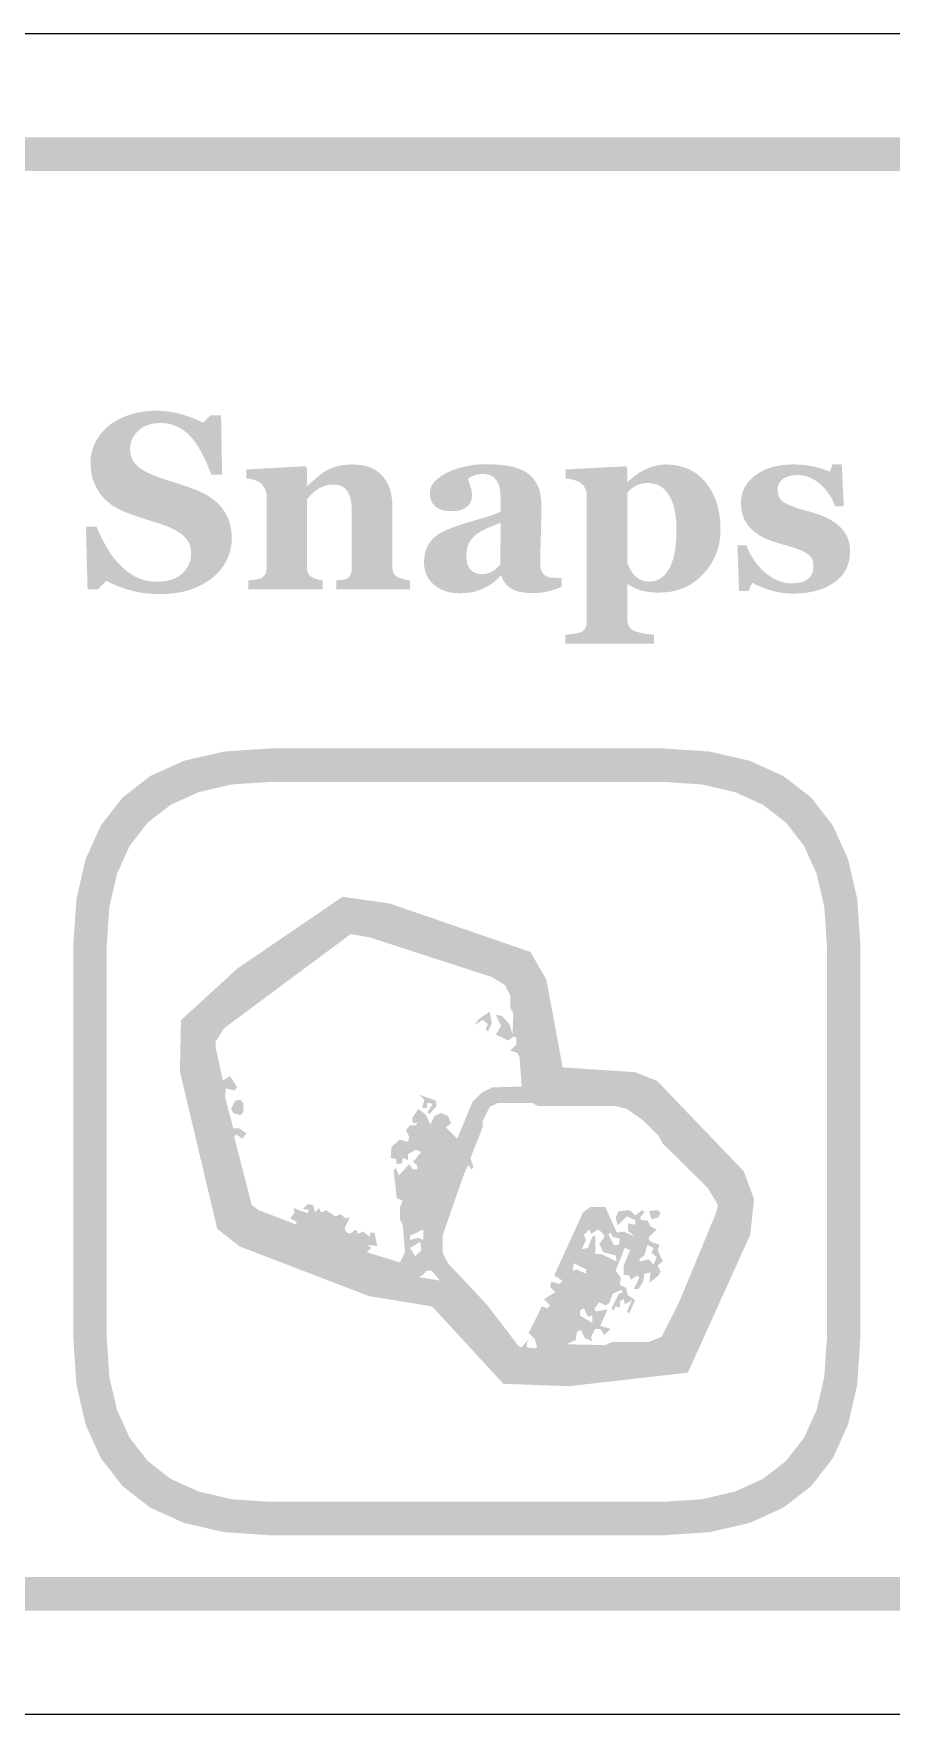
# Model space of a CAD drawing. Header units: millimetres. Extents: x 4 to 272, y 4 to 144.
# Drawn here: x 177.23 to 187.47, y 75.96 to 96.04 of the extents above; entities that cross this region are included whole.
import ezdxf

# ---------------------------------------------------------------- set-up
doc = ezdxf.new("R2010")
doc.units = ezdxf.units.MM
doc.layers.add('CUT', color=1, linetype='Continuous')
doc.layers.add('RASTER', color=7, linetype='Continuous')

msp = doc.modelspace()

# ---------------------------------------------------------------- hatches: boundary and pattern name
at = {"layer": 'RASTER'}
h = msp.add_hatch(color=7, dxfattribs=at)
h.paths.add_polyline_path([(141.2, 92.6), (141.234, 93.116), (141.337, 93.563), (141.509, 93.941), (141.75, 94.25), (142.059, 94.491), (142.438, 94.663), (142.884, 94.766), (143.4, 94.8), (200.6, 94.8), (201.116, 94.766), (201.563, 94.663), (201.941, 94.491), (202.25, 94.25), (202.491, 93.941), (202.663, 93.563), (202.766, 93.116), (202.8, 92.6), (202.8, 79.4), (202.766, 78.884), (202.663, 78.438), (202.491, 78.059), (202.25, 77.75), (201.941, 77.509), (201.563, 77.338), (201.116, 77.234), (200.6, 77.2), (143.4, 77.2), (142.884, 77.234), (142.438, 77.338), (142.059, 77.509), (141.75, 77.75), (141.509, 78.059), (141.337, 78.438), (141.234, 78.884), (141.2, 79.4)])
h.paths.add_polyline_path([(141.6, 92.6), (141.6, 79.4), (141.628, 78.978), (141.712, 78.613), (141.853, 78.303), (142.05, 78.05), (142.303, 77.853), (142.613, 77.712), (142.978, 77.628), (143.4, 77.6), (200.6, 77.6), (201.022, 77.628), (201.388, 77.712), (201.697, 77.853), (201.95, 78.05), (202.147, 78.303), (202.288, 78.613), (202.372, 78.978), (202.4, 79.4), (202.4, 92.6), (202.372, 93.022), (202.288, 93.388), (202.147, 93.697), (201.95, 93.95), (201.697, 94.147), (201.388, 94.288), (201.022, 94.372), (200.6, 94.4), (143.4, 94.4), (142.978, 94.372), (142.613, 94.288), (142.303, 94.147), (142.05, 93.95), (141.853, 93.697), (141.712, 93.388), (141.628, 93.022), (141.6, 92.6)], flags=0)
for points in [[(178.729, 89.344), (178.682, 89.345), (178.636, 89.347), (178.59, 89.351), (178.545, 89.356), (178.501, 89.363), (178.458, 89.371), (178.416, 89.38), (178.374, 89.391), (178.334, 89.403), (178.295, 89.416), (178.258, 89.429), (178.222, 89.442), (178.188, 89.457), (178.156, 89.471), (178.125, 89.487), (178.095, 89.503), (177.994, 89.4), (177.87, 89.4), (177.851, 90.151), (177.977, 90.151), (177.988, 90.125), (177.999, 90.097), (178.012, 90.07), (178.025, 90.042), (178.039, 90.013), (178.053, 89.984), (178.069, 89.955), (178.085, 89.926), (178.102, 89.897), (178.119, 89.868), (178.137, 89.84), (178.156, 89.813), (178.175, 89.787), (178.195, 89.762), (178.216, 89.737), (178.237, 89.713), (178.26, 89.69), (178.283, 89.667), (178.307, 89.645), (178.332, 89.624), (178.357, 89.605), (178.383, 89.587), (178.41, 89.57), (178.437, 89.554), (178.465, 89.539), (178.495, 89.527), (178.525, 89.516), (178.557, 89.508), (178.59, 89.501), (178.624, 89.496), (178.659, 89.493), (178.696, 89.492), (178.744, 89.494), (178.79, 89.498), (178.832, 89.506), (178.872, 89.517), (178.908, 89.53), (178.942, 89.547), (178.973, 89.567), (179.001, 89.59), (179.026, 89.615), (179.048, 89.642), (179.066, 89.67), (179.081, 89.7), (179.092, 89.731), (179.101, 89.764), (179.106, 89.799), (179.107, 89.835), (179.106, 89.865), (179.102, 89.893), (179.095, 89.921), (179.085, 89.947), (179.072, 89.972), (179.057, 89.996), (179.038, 90.018), (179.017, 90.039), (178.993, 90.06), (178.966, 90.079), (178.936, 90.098), (178.903, 90.116), (178.866, 90.134), (178.827, 90.151), (178.784, 90.167), (178.738, 90.182), (178.708, 90.192), (178.678, 90.202), (178.649, 90.211), (178.62, 90.22), (178.592, 90.229), (178.565, 90.238), (178.538, 90.247), (178.512, 90.255), (178.486, 90.264), (178.461, 90.272), (178.436, 90.281), (178.412, 90.29), (178.388, 90.298), (178.364, 90.307), (178.341, 90.316), (178.318, 90.324), (178.267, 90.346), (178.22, 90.371), (178.176, 90.397), (178.135, 90.426), (178.098, 90.457), (178.064, 90.49), (178.034, 90.525), (178.007, 90.563), (177.983, 90.602), (177.962, 90.643), (177.945, 90.685), (177.93, 90.728), (177.919, 90.771), (177.911, 90.817), (177.906, 90.863), (177.905, 90.91), (177.906, 90.941), (177.908, 90.97), (177.912, 91), (177.918, 91.029), (177.925, 91.059), (177.934, 91.087), (177.945, 91.116), (177.958, 91.144), (177.971, 91.172), (177.987, 91.199), (178.004, 91.225), (178.022, 91.25), (178.042, 91.275), (178.064, 91.299), (178.087, 91.323), (178.111, 91.345), (178.136, 91.366), (178.163, 91.385), (178.191, 91.404), (178.222, 91.421), (178.253, 91.438), (178.287, 91.453), (178.322, 91.468), (178.359, 91.482), (178.397, 91.494), (178.436, 91.505), (178.476, 91.514), (178.516, 91.521), (178.558, 91.527), (178.6, 91.531), (178.643, 91.533), (178.687, 91.534), (178.73, 91.534), (178.772, 91.531), (178.814, 91.528), (178.854, 91.522), (178.894, 91.516), (178.934, 91.507), (178.973, 91.498), (179.011, 91.487), (179.047, 91.475), (179.082, 91.463), (179.115, 91.451), (179.146, 91.439), (179.174, 91.427), (179.201, 91.415), (179.225, 91.403), (179.248, 91.391), (179.337, 91.479), (179.465, 91.479), (179.477, 90.77), (179.351, 90.77), (179.339, 90.798), (179.328, 90.827), (179.315, 90.856), (179.303, 90.885), (179.29, 90.914), (179.276, 90.944), (179.262, 90.974), (179.247, 91.003), (179.232, 91.032), (179.217, 91.06), (179.202, 91.087), (179.186, 91.113), (179.171, 91.137), (179.155, 91.16), (179.138, 91.181), (179.122, 91.202), (179.104, 91.222), (179.085, 91.242), (179.065, 91.261), (179.045, 91.278), (179.024, 91.295), (179.002, 91.31), (178.98, 91.324), (178.957, 91.337), (178.933, 91.349), (178.908, 91.359), (178.882, 91.368), (178.855, 91.375), (178.827, 91.381), (178.798, 91.385), (178.768, 91.387), (178.737, 91.388), (178.698, 91.386), (178.661, 91.382), (178.626, 91.375), (178.593, 91.365), (178.562, 91.353), (178.532, 91.338), (178.504, 91.319), (178.478, 91.298), (178.455, 91.275), (178.434, 91.251), (178.417, 91.225), (178.403, 91.198), (178.392, 91.17), (178.384, 91.141), (178.379, 91.11), (178.378, 91.077), (178.379, 91.047), (178.383, 91.018), (178.39, 90.99), (178.4, 90.964), (178.412, 90.939), (178.427, 90.916), (178.445, 90.894), (178.465, 90.874), (178.488, 90.854), (178.515, 90.835), (178.544, 90.817), (178.577, 90.799), (178.612, 90.782), (178.651, 90.766), (178.692, 90.75), (178.737, 90.734), (178.764, 90.725), (178.791, 90.716), (178.819, 90.707), (178.846, 90.698), (178.874, 90.689), (178.902, 90.68), (178.93, 90.67), (178.958, 90.661), (178.986, 90.652), (179.013, 90.643), (179.039, 90.634), (179.065, 90.625), (179.089, 90.617), (179.113, 90.608), (179.136, 90.599), (179.159, 90.591), (179.21, 90.569), (179.259, 90.546), (179.304, 90.521), (179.346, 90.493), (179.384, 90.464), (179.42, 90.433), (179.452, 90.4), (179.482, 90.365), (179.508, 90.327), (179.53, 90.288), (179.549, 90.247), (179.565, 90.203), (179.577, 90.157), (179.585, 90.109), (179.591, 90.059), (179.592, 90.006), (179.591, 89.973), (179.588, 89.94), (179.583, 89.907), (179.577, 89.874), (179.568, 89.841), (179.557, 89.809), (179.544, 89.777), (179.529, 89.746), (179.513, 89.715), (179.495, 89.685), (179.476, 89.657), (179.455, 89.63), (179.433, 89.605), (179.41, 89.581), (179.385, 89.558), (179.359, 89.536), (179.33, 89.514), (179.298, 89.493), (179.266, 89.473), (179.233, 89.455), (179.199, 89.437), (179.163, 89.422), (179.126, 89.407), (179.088, 89.394), (179.049, 89.382), (179.008, 89.372), (178.966, 89.364), (178.922, 89.357), (178.876, 89.351), (178.829, 89.347), (178.78, 89.345), (178.729, 89.344)], [(181.722, 89.4), (180.84, 89.4), (180.84, 89.507), (180.847, 89.508), (180.855, 89.508), (180.863, 89.509), (180.871, 89.51), (180.88, 89.511), (180.889, 89.512), (180.898, 89.513), (180.908, 89.514), (180.917, 89.515), (180.926, 89.517), (180.935, 89.518), (180.943, 89.52), (180.95, 89.522), (180.956, 89.524), (180.962, 89.526), (180.968, 89.529), (180.975, 89.533), (180.982, 89.538), (180.988, 89.543), (180.994, 89.549), (180.999, 89.555), (181.004, 89.561), (181.008, 89.568), (181.012, 89.576), (181.015, 89.584), (181.017, 89.593), (181.02, 89.603), (181.022, 89.614), (181.023, 89.626), (181.024, 89.638), (181.025, 89.652), (181.025, 89.667), (181.025, 90.352), (181.024, 90.388), (181.021, 90.422), (181.017, 90.454), (181.011, 90.483), (181.003, 90.51), (180.994, 90.535), (180.983, 90.557), (180.97, 90.577), (180.955, 90.595), (180.939, 90.61), (180.921, 90.623), (180.902, 90.634), (180.881, 90.642), (180.858, 90.648), (180.834, 90.651), (180.808, 90.652), (180.794, 90.652), (180.779, 90.651), (180.765, 90.65), (180.752, 90.648), (180.738, 90.646), (180.725, 90.643), (180.712, 90.639), (180.699, 90.635), (180.686, 90.63), (180.674, 90.625), (180.661, 90.619), (180.649, 90.613), (180.637, 90.607), (180.624, 90.599), (180.612, 90.592), (180.6, 90.584), (180.59, 90.576), (180.58, 90.569), (180.571, 90.561), (180.562, 90.554), (180.554, 90.546), (180.546, 90.539), (180.539, 90.531), (180.532, 90.524), (180.526, 90.516), (180.52, 90.509), (180.514, 90.501), (180.508, 90.495), (180.503, 90.488), (180.498, 90.482), (180.493, 90.475), (180.489, 90.469), (180.489, 89.683), (180.489, 89.67), (180.49, 89.658), (180.491, 89.647), (180.492, 89.636), (180.494, 89.625), (180.497, 89.615), (180.5, 89.606), (180.503, 89.597), (180.507, 89.589), (180.512, 89.581), (180.517, 89.574), (180.523, 89.567), (180.529, 89.561), (180.536, 89.555), (180.544, 89.55), (180.552, 89.545), (180.558, 89.542), (180.564, 89.539), (180.571, 89.536), (180.578, 89.533), (180.586, 89.53), (180.594, 89.527), (180.602, 89.524), (180.61, 89.522), (180.619, 89.519), (180.628, 89.517), (180.637, 89.515), (180.645, 89.513), (180.654, 89.511), (180.662, 89.509), (180.671, 89.508), (180.679, 89.507), (180.679, 89.4), (179.789, 89.4), (179.789, 89.507), (179.798, 89.508), (179.807, 89.509), (179.816, 89.509), (179.825, 89.51), (179.835, 89.511), (179.844, 89.513), (179.853, 89.514), (179.863, 89.515), (179.872, 89.516), (179.881, 89.518), (179.889, 89.519), (179.897, 89.521), (179.905, 89.523), (179.912, 89.525), (179.92, 89.527), (179.926, 89.529), (179.938, 89.533), (179.948, 89.538), (179.957, 89.543), (179.966, 89.549), (179.973, 89.556), (179.98, 89.563), (179.986, 89.571), (179.991, 89.579), (179.995, 89.587), (179.998, 89.597), (180.001, 89.607), (180.004, 89.618), (180.006, 89.629), (180.007, 89.641), (180.008, 89.653), (180.008, 89.667), (180.008, 90.519), (180.008, 90.53), (180.007, 90.542), (180.005, 90.553), (180.002, 90.564), (179.999, 90.575), (179.995, 90.586), (179.99, 90.597), (179.985, 90.608), (179.979, 90.619), (179.972, 90.629), (179.965, 90.639), (179.958, 90.648), (179.95, 90.657), (179.941, 90.665), (179.933, 90.673), (179.923, 90.68), (179.917, 90.685), (179.909, 90.689), (179.902, 90.693), (179.893, 90.696), (179.885, 90.7), (179.876, 90.703), (179.867, 90.707), (179.857, 90.71), (179.846, 90.712), (179.836, 90.715), (179.825, 90.717), (179.814, 90.719), (179.803, 90.721), (179.792, 90.723), (179.78, 90.724), (179.768, 90.726), (179.768, 90.833), (180.467, 90.871), (180.489, 90.849), (180.489, 90.636), (180.495, 90.636), (180.505, 90.646), (180.516, 90.656), (180.528, 90.666), (180.54, 90.677), (180.553, 90.688), (180.566, 90.699), (180.58, 90.712), (180.594, 90.724), (180.609, 90.737), (180.623, 90.749), (180.637, 90.76), (180.651, 90.771), (180.664, 90.781), (180.677, 90.79), (180.69, 90.799), (180.703, 90.808), (180.717, 90.816), (180.732, 90.825), (180.748, 90.833), (180.765, 90.84), (180.784, 90.848), (180.803, 90.855), (180.823, 90.861), (180.845, 90.868), (180.867, 90.874), (180.889, 90.879), (180.912, 90.883), (180.936, 90.886), (180.959, 90.889), (180.983, 90.891), (181.008, 90.892), (181.032, 90.893), (181.09, 90.891), (181.144, 90.884), (181.195, 90.874), (181.241, 90.859), (181.284, 90.84), (181.323, 90.816), (181.359, 90.789), (181.39, 90.757), (181.418, 90.722), (181.443, 90.684), (181.463, 90.643), (181.48, 90.6), (181.493, 90.553), (181.502, 90.504), (181.508, 90.452), (181.51, 90.398), (181.51, 89.68), (181.51, 89.667), (181.511, 89.654), (181.512, 89.642), (181.514, 89.631), (181.516, 89.621), (181.519, 89.611), (181.522, 89.602), (181.526, 89.593), (181.53, 89.586), (181.536, 89.578), (181.542, 89.571), (181.549, 89.564), (181.557, 89.558), (181.566, 89.552), (181.575, 89.547), (181.586, 89.542), (181.592, 89.54), (181.598, 89.537), (181.605, 89.534), (181.612, 89.532), (181.62, 89.529), (181.627, 89.527), (181.635, 89.524), (181.644, 89.522), (181.653, 89.519), (181.662, 89.517), (181.671, 89.515), (181.681, 89.513), (181.691, 89.511), (181.701, 89.509), (181.711, 89.508), (181.722, 89.507)], [(186.297, 89.35), (186.261, 89.351), (186.226, 89.353), (186.191, 89.356), (186.156, 89.361), (186.122, 89.367), (186.087, 89.374), (186.053, 89.382), (186.019, 89.392), (185.986, 89.402), (185.955, 89.413), (185.926, 89.424), (185.899, 89.435), (185.874, 89.446), (185.85, 89.457), (185.829, 89.469), (185.809, 89.481), (185.765, 89.381), (185.651, 89.381), (185.632, 89.927), (185.739, 89.927), (185.745, 89.911), (185.752, 89.893), (185.759, 89.876), (185.768, 89.857), (185.778, 89.838), (185.788, 89.819), (185.8, 89.799), (185.812, 89.779), (185.825, 89.758), (185.839, 89.738), (185.853, 89.719), (185.867, 89.7), (185.882, 89.682), (185.897, 89.664), (185.913, 89.647), (185.929, 89.63), (185.947, 89.614), (185.965, 89.598), (185.984, 89.583), (186.003, 89.569), (186.023, 89.556), (186.044, 89.543), (186.065, 89.53), (186.087, 89.519), (186.109, 89.508), (186.132, 89.499), (186.155, 89.491), (186.178, 89.485), (186.202, 89.48), (186.227, 89.476), (186.251, 89.474), (186.276, 89.473), (186.309, 89.474), (186.339, 89.476), (186.367, 89.481), (186.393, 89.486), (186.416, 89.494), (186.438, 89.502), (186.457, 89.513), (186.475, 89.525), (186.49, 89.539), (186.503, 89.555), (186.515, 89.572), (186.524, 89.591), (186.531, 89.612), (186.536, 89.635), (186.539, 89.659), (186.54, 89.686), (186.54, 89.7), (186.538, 89.714), (186.536, 89.727), (186.533, 89.739), (186.529, 89.751), (186.524, 89.762), (186.518, 89.772), (186.511, 89.782), (186.503, 89.792), (186.495, 89.801), (186.486, 89.809), (186.476, 89.818), (186.466, 89.826), (186.454, 89.834), (186.443, 89.841), (186.43, 89.848), (186.416, 89.855), (186.401, 89.862), (186.386, 89.869), (186.37, 89.875), (186.354, 89.881), (186.338, 89.887), (186.322, 89.893), (186.305, 89.898), (186.287, 89.903), (186.269, 89.909), (186.249, 89.915), (186.229, 89.921), (186.207, 89.927), (186.185, 89.934), (186.162, 89.941), (186.137, 89.948), (186.113, 89.955), (186.089, 89.963), (186.067, 89.97), (186.045, 89.977), (186.024, 89.985), (186.004, 89.992), (185.985, 90), (185.967, 90.007), (185.949, 90.015), (185.931, 90.024), (185.913, 90.035), (185.894, 90.046), (185.876, 90.058), (185.857, 90.072), (185.838, 90.086), (185.819, 90.102), (185.803, 90.116), (185.788, 90.132), (185.774, 90.148), (185.76, 90.165), (185.747, 90.182), (185.735, 90.201), (185.724, 90.22), (185.714, 90.239), (185.705, 90.26), (185.697, 90.282), (185.69, 90.304), (185.684, 90.328), (185.68, 90.352), (185.677, 90.378), (185.675, 90.404), (185.674, 90.431), (185.677, 90.482), (185.685, 90.53), (185.699, 90.575), (185.718, 90.618), (185.742, 90.659), (185.772, 90.697), (185.807, 90.732), (185.848, 90.765), (185.893, 90.795), (185.941, 90.821), (185.993, 90.843), (186.048, 90.861), (186.107, 90.875), (186.169, 90.885), (186.234, 90.891), (186.303, 90.893), (186.336, 90.892), (186.368, 90.891), (186.4, 90.889), (186.431, 90.886), (186.461, 90.882), (186.491, 90.877), (186.52, 90.872), (186.548, 90.866), (186.576, 90.859), (186.602, 90.852), (186.627, 90.845), (186.651, 90.837), (186.674, 90.83), (186.696, 90.822), (186.717, 90.814), (186.736, 90.806), (186.767, 90.893), (186.878, 90.893), (186.902, 90.393), (186.798, 90.393), (186.784, 90.431), (186.768, 90.467), (186.749, 90.502), (186.728, 90.535), (186.705, 90.567), (186.68, 90.598), (186.652, 90.628), (186.622, 90.656), (186.591, 90.682), (186.559, 90.704), (186.526, 90.723), (186.493, 90.739), (186.459, 90.751), (186.425, 90.76), (186.39, 90.765), (186.354, 90.767), (186.327, 90.766), (186.301, 90.764), (186.276, 90.76), (186.253, 90.755), (186.232, 90.748), (186.212, 90.74), (186.194, 90.731), (186.177, 90.72), (186.162, 90.708), (186.149, 90.694), (186.137, 90.68), (186.128, 90.664), (186.121, 90.647), (186.116, 90.629), (186.113, 90.61), (186.112, 90.589), (186.114, 90.563), (186.118, 90.538), (186.126, 90.515), (186.136, 90.494), (186.149, 90.474), (186.165, 90.457), (186.185, 90.442), (186.207, 90.428), (186.232, 90.416), (186.259, 90.404), (186.288, 90.392), (186.32, 90.38), (186.354, 90.368), (186.391, 90.357), (186.43, 90.346), (186.471, 90.335), (186.535, 90.317), (186.594, 90.298), (186.648, 90.277), (186.698, 90.255), (186.744, 90.231), (186.785, 90.206), (186.822, 90.179), (186.855, 90.151), (186.883, 90.121), (186.908, 90.089), (186.929, 90.054), (186.946, 90.018), (186.959, 89.98), (186.969, 89.94), (186.975, 89.898), (186.977, 89.854), (186.974, 89.796), (186.965, 89.741), (186.95, 89.689), (186.93, 89.641), (186.903, 89.596), (186.871, 89.555), (186.832, 89.517), (186.788, 89.482), (186.739, 89.451), (186.687, 89.424), (186.631, 89.402), (186.571, 89.383), (186.508, 89.369), (186.441, 89.358), (186.371, 89.352), (186.297, 89.35)]]:
    msp.add_hatch(color=7, dxfattribs=at).paths.add_polyline_path(points)
h = msp.add_hatch(color=7, dxfattribs=at)
h.paths.add_polyline_path([(183.533, 89.431), (183.516, 89.424), (183.499, 89.417), (183.481, 89.411), (183.462, 89.404), (183.443, 89.398), (183.423, 89.391), (183.402, 89.385), (183.38, 89.379), (183.358, 89.374), (183.336, 89.369), (183.313, 89.365), (183.29, 89.362), (183.267, 89.359), (183.243, 89.358), (183.219, 89.356), (183.194, 89.356), (183.151, 89.357), (183.11, 89.359), (183.073, 89.364), (183.038, 89.369), (183.006, 89.377), (182.978, 89.386), (182.952, 89.397), (182.929, 89.41), (182.909, 89.424), (182.89, 89.439), (182.873, 89.456), (182.858, 89.475), (182.844, 89.494), (182.832, 89.516), (182.822, 89.538), (182.813, 89.563), (182.805, 89.563), (182.792, 89.55), (182.78, 89.539), (182.768, 89.527), (182.756, 89.516), (182.744, 89.506), (182.732, 89.496), (182.72, 89.487), (182.709, 89.478), (182.697, 89.469), (182.685, 89.461), (182.673, 89.453), (182.661, 89.445), (182.648, 89.438), (182.636, 89.431), (182.623, 89.424), (182.61, 89.418), (182.593, 89.41), (182.576, 89.403), (182.559, 89.396), (182.542, 89.39), (182.526, 89.384), (182.509, 89.379), (182.493, 89.374), (182.477, 89.37), (182.461, 89.366), (182.442, 89.363), (182.422, 89.361), (182.401, 89.358), (182.378, 89.357), (182.353, 89.356), (182.327, 89.355), (182.299, 89.355), (182.258, 89.356), (182.217, 89.361), (182.179, 89.369), (182.142, 89.38), (182.106, 89.394), (182.072, 89.411), (182.04, 89.431), (182.009, 89.455), (181.981, 89.481), (181.957, 89.509), (181.936, 89.539), (181.919, 89.572), (181.906, 89.606), (181.897, 89.642), (181.891, 89.68), (181.889, 89.721), (181.89, 89.744), (181.891, 89.767), (181.893, 89.788), (181.896, 89.809), (181.899, 89.829), (181.904, 89.848), (181.909, 89.866), (181.916, 89.883), (181.922, 89.899), (181.93, 89.915), (181.938, 89.93), (181.947, 89.945), (181.957, 89.96), (181.967, 89.974), (181.978, 89.988), (181.99, 90.001), (182.001, 90.012), (182.013, 90.023), (182.025, 90.033), (182.038, 90.043), (182.051, 90.053), (182.064, 90.062), (182.078, 90.07), (182.092, 90.078), (182.107, 90.086), (182.122, 90.093), (182.137, 90.101), (182.153, 90.108), (182.169, 90.115), (182.185, 90.122), (182.202, 90.129), (182.219, 90.135), (182.253, 90.147), (182.288, 90.16), (182.325, 90.172), (182.364, 90.185), (182.404, 90.197), (182.446, 90.21), (182.49, 90.223), (182.535, 90.236), (182.58, 90.249), (182.621, 90.261), (182.66, 90.273), (182.695, 90.285), (182.727, 90.296), (182.756, 90.308), (182.782, 90.318), (182.805, 90.329), (182.805, 90.469), (182.805, 90.479), (182.804, 90.489), (182.804, 90.5), (182.803, 90.512), (182.802, 90.524), (182.801, 90.537), (182.8, 90.551), (182.799, 90.566), (182.797, 90.581), (182.795, 90.595), (182.793, 90.608), (182.79, 90.621), (182.786, 90.634), (182.783, 90.645), (182.778, 90.657), (182.774, 90.667), (182.768, 90.679), (182.762, 90.69), (182.755, 90.7), (182.748, 90.71), (182.739, 90.72), (182.73, 90.729), (182.72, 90.738), (182.709, 90.746), (182.698, 90.754), (182.686, 90.76), (182.673, 90.766), (182.659, 90.77), (182.644, 90.774), (182.628, 90.776), (182.611, 90.778), (182.594, 90.778), (182.578, 90.778), (182.563, 90.777), (182.548, 90.776), (182.535, 90.774), (182.521, 90.771), (182.509, 90.768), (182.497, 90.764), (182.486, 90.76), (182.476, 90.756), (182.466, 90.751), (182.456, 90.746), (182.447, 90.742), (182.439, 90.737), (182.431, 90.732), (182.423, 90.728), (182.417, 90.723), (182.418, 90.715), (182.42, 90.706), (182.422, 90.696), (182.425, 90.686), (182.428, 90.674), (182.432, 90.662), (182.437, 90.648), (182.441, 90.633), (182.446, 90.618), (182.45, 90.604), (182.454, 90.589), (182.457, 90.574), (182.459, 90.56), (182.461, 90.546), (182.462, 90.532), (182.462, 90.518), (182.462, 90.511), (182.461, 90.504), (182.46, 90.497), (182.459, 90.49), (182.457, 90.482), (182.454, 90.473), (182.452, 90.465), (182.449, 90.455), (182.445, 90.446), (182.441, 90.438), (182.437, 90.43), (182.433, 90.422), (182.428, 90.415), (182.422, 90.408), (182.417, 90.402), (182.411, 90.396), (182.402, 90.389), (182.393, 90.382), (182.384, 90.376), (182.375, 90.37), (182.365, 90.365), (182.356, 90.36), (182.346, 90.355), (182.335, 90.351), (182.324, 90.347), (182.312, 90.344), (182.298, 90.341), (182.282, 90.339), (182.266, 90.337), (182.247, 90.336), (182.228, 90.335), (182.207, 90.335), (182.177, 90.335), (182.149, 90.338), (182.123, 90.343), (182.099, 90.349), (182.077, 90.358), (182.056, 90.368), (182.038, 90.38), (182.021, 90.394), (182.006, 90.409), (181.993, 90.426), (181.983, 90.443), (181.974, 90.462), (181.967, 90.482), (181.962, 90.503), (181.959, 90.525), (181.958, 90.548), (181.959, 90.569), (181.962, 90.588), (181.967, 90.608), (181.974, 90.626), (181.983, 90.644), (181.995, 90.662), (182.008, 90.679), (182.023, 90.696), (182.04, 90.712), (182.058, 90.727), (182.076, 90.741), (182.096, 90.755), (182.116, 90.768), (182.137, 90.781), (182.159, 90.792), (182.182, 90.803), (182.206, 90.814), (182.23, 90.824), (182.255, 90.833), (182.281, 90.842), (182.308, 90.851), (182.336, 90.858), (182.365, 90.865), (182.395, 90.871), (182.424, 90.877), (182.453, 90.882), (182.482, 90.886), (182.51, 90.89), (182.538, 90.892), (182.565, 90.894), (182.591, 90.895), (182.617, 90.896), (182.652, 90.895), (182.687, 90.895), (182.72, 90.893), (182.753, 90.891), (182.786, 90.889), (182.817, 90.886), (182.848, 90.883), (182.878, 90.879), (182.907, 90.874), (182.936, 90.868), (182.964, 90.861), (182.991, 90.853), (183.017, 90.844), (183.043, 90.833), (183.068, 90.822), (183.092, 90.809), (183.114, 90.796), (183.135, 90.781), (183.155, 90.764), (183.173, 90.746), (183.191, 90.727), (183.207, 90.706), (183.222, 90.684), (183.236, 90.66), (183.249, 90.635), (183.259, 90.608), (183.269, 90.579), (183.276, 90.548), (183.282, 90.516), (183.286, 90.481), (183.289, 90.445), (183.29, 90.406), (183.289, 90.364), (183.289, 90.32), (183.289, 90.274), (183.288, 90.225), (183.287, 90.175), (183.286, 90.123), (183.285, 90.07), (183.283, 90.014), (183.281, 89.959), (183.28, 89.91), (183.279, 89.865), (183.278, 89.826), (183.277, 89.791), (183.277, 89.761), (183.276, 89.735), (183.276, 89.715), (183.277, 89.699), (183.278, 89.684), (183.279, 89.669), (183.281, 89.656), (183.284, 89.643), (183.287, 89.632), (183.292, 89.621), (183.296, 89.611), (183.301, 89.602), (183.307, 89.593), (183.314, 89.585), (183.321, 89.578), (183.329, 89.571), (183.338, 89.565), (183.347, 89.559), (183.357, 89.554), (183.364, 89.551), (183.371, 89.549), (183.38, 89.546), (183.389, 89.544), (183.399, 89.543), (183.41, 89.542), (183.422, 89.541), (183.435, 89.54), (183.449, 89.539), (183.461, 89.539), (183.474, 89.539), (183.486, 89.538), (183.498, 89.538), (183.51, 89.538), (183.522, 89.538), (183.533, 89.538)])
h.paths.add_polyline_path([(182.805, 90.194), (182.784, 90.187), (182.764, 90.18), (182.743, 90.172), (182.723, 90.164), (182.703, 90.156), (182.682, 90.148), (182.662, 90.139), (182.642, 90.13), (182.622, 90.121), (182.604, 90.112), (182.586, 90.103), (182.569, 90.093), (182.553, 90.084), (182.538, 90.074), (182.524, 90.065), (182.51, 90.055), (182.497, 90.044), (182.485, 90.033), (182.473, 90.021), (182.462, 90.008), (182.452, 89.995), (182.442, 89.98), (182.433, 89.966), (182.425, 89.95), (182.418, 89.934), (182.412, 89.917), (182.407, 89.899), (182.402, 89.881), (182.399, 89.862), (182.396, 89.842), (182.395, 89.821), (182.395, 89.8), (182.395, 89.772), (182.398, 89.747), (182.402, 89.723), (182.408, 89.701), (182.415, 89.682), (182.424, 89.664), (182.434, 89.648), (182.447, 89.634), (182.46, 89.622), (182.474, 89.612), (182.489, 89.603), (182.505, 89.596), (182.521, 89.59), (182.538, 89.586), (182.556, 89.584), (182.575, 89.583), (182.594, 89.584), (182.613, 89.585), (182.631, 89.588), (182.648, 89.591), (182.664, 89.596), (182.679, 89.602), (182.694, 89.608), (182.707, 89.616), (182.72, 89.625), (182.732, 89.634), (182.745, 89.643), (182.756, 89.653), (182.767, 89.663), (182.778, 89.674), (182.789, 89.686), (182.799, 89.697)], flags=0)
h = msp.add_hatch(color=7, dxfattribs=at)
h.paths.add_polyline_path([(185.43, 90.113), (185.426, 90.037), (185.417, 89.964), (185.401, 89.894), (185.378, 89.826), (185.349, 89.761), (185.314, 89.699), (185.272, 89.64), (185.223, 89.583), (185.17, 89.531), (185.113, 89.486), (185.053, 89.448), (184.989, 89.417), (184.922, 89.393), (184.852, 89.376), (184.778, 89.365), (184.7, 89.362), (184.666, 89.362), (184.633, 89.364), (184.602, 89.366), (184.573, 89.369), (184.545, 89.373), (184.519, 89.378), (184.494, 89.384), (184.472, 89.39), (184.45, 89.398), (184.43, 89.406), (184.41, 89.414), (184.391, 89.422), (184.374, 89.431), (184.357, 89.44), (184.341, 89.45), (184.327, 89.46), (184.315, 89.46), (184.315, 89.048), (184.315, 89.036), (184.316, 89.024), (184.318, 89.012), (184.321, 89), (184.324, 88.99), (184.328, 88.979), (184.332, 88.969), (184.338, 88.959), (184.344, 88.95), (184.35, 88.941), (184.357, 88.933), (184.365, 88.926), (184.373, 88.919), (184.382, 88.913), (184.391, 88.908), (184.401, 88.903), (184.412, 88.899), (184.423, 88.896), (184.436, 88.892), (184.449, 88.888), (184.464, 88.884), (184.479, 88.881), (184.496, 88.877), (184.513, 88.874), (184.531, 88.871), (184.548, 88.868), (184.564, 88.866), (184.58, 88.864), (184.595, 88.862), (184.609, 88.86), (184.622, 88.859), (184.634, 88.858), (184.634, 88.75), (183.577, 88.75), (183.577, 88.858), (183.586, 88.859), (183.596, 88.86), (183.607, 88.861), (183.618, 88.862), (183.63, 88.864), (183.642, 88.865), (183.655, 88.867), (183.669, 88.869), (183.682, 88.871), (183.695, 88.873), (183.707, 88.875), (183.718, 88.877), (183.728, 88.879), (183.737, 88.881), (183.745, 88.884), (183.752, 88.886), (183.764, 88.89), (183.774, 88.895), (183.783, 88.901), (183.792, 88.908), (183.799, 88.915), (183.806, 88.923), (183.811, 88.931), (183.816, 88.941), (183.82, 88.951), (183.824, 88.961), (183.826, 88.971), (183.829, 88.982), (183.831, 88.994), (183.832, 89.005), (183.833, 89.017), (183.833, 89.029), (183.833, 90.528), (183.832, 90.54), (183.83, 90.551), (183.828, 90.563), (183.825, 90.573), (183.822, 90.584), (183.819, 90.594), (183.815, 90.604), (183.81, 90.613), (183.805, 90.622), (183.8, 90.631), (183.794, 90.639), (183.787, 90.647), (183.779, 90.655), (183.771, 90.663), (183.762, 90.67), (183.752, 90.677), (183.745, 90.682), (183.737, 90.686), (183.728, 90.691), (183.718, 90.695), (183.708, 90.699), (183.698, 90.702), (183.687, 90.706), (183.675, 90.709), (183.663, 90.712), (183.651, 90.715), (183.639, 90.717), (183.627, 90.719), (183.615, 90.721), (183.603, 90.723), (183.591, 90.724), (183.58, 90.726), (183.58, 90.833), (184.293, 90.871), (184.315, 90.852), (184.315, 90.689), (184.327, 90.686), (184.351, 90.71), (184.376, 90.732), (184.402, 90.754), (184.429, 90.773), (184.456, 90.792), (184.484, 90.809), (184.512, 90.824), (184.541, 90.838), (184.571, 90.851), (184.6, 90.862), (184.629, 90.872), (184.659, 90.879), (184.688, 90.885), (184.717, 90.889), (184.746, 90.892), (184.775, 90.893), (184.849, 90.889), (184.919, 90.879), (184.984, 90.862), (185.046, 90.839), (185.104, 90.809), (185.158, 90.772), (185.208, 90.728), (185.254, 90.678), (185.295, 90.622), (185.331, 90.562), (185.361, 90.498), (185.386, 90.43), (185.405, 90.357), (185.419, 90.28), (185.427, 90.199), (185.43, 90.113)])
h.paths.add_polyline_path([(184.904, 90.108), (184.904, 90.135), (184.903, 90.162), (184.902, 90.189), (184.9, 90.215), (184.898, 90.241), (184.895, 90.267), (184.891, 90.292), (184.888, 90.318), (184.883, 90.342), (184.878, 90.367), (184.872, 90.39), (184.865, 90.413), (184.858, 90.435), (184.85, 90.456), (184.84, 90.477), (184.831, 90.497), (184.82, 90.516), (184.809, 90.535), (184.797, 90.552), (184.785, 90.568), (184.771, 90.583), (184.757, 90.598), (184.742, 90.611), (184.726, 90.623), (184.709, 90.634), (184.691, 90.644), (184.673, 90.652), (184.654, 90.658), (184.633, 90.663), (184.612, 90.667), (184.59, 90.669), (184.567, 90.67), (184.544, 90.67), (184.522, 90.668), (184.501, 90.665), (184.481, 90.662), (184.463, 90.657), (184.445, 90.651), (184.429, 90.645), (184.415, 90.637), (184.4, 90.629), (184.387, 90.619), (184.374, 90.61), (184.361, 90.599), (184.349, 90.588), (184.337, 90.576), (184.326, 90.564), (184.315, 90.551), (184.315, 89.721), (184.317, 89.713), (184.32, 89.705), (184.324, 89.696), (184.328, 89.687), (184.332, 89.678), (184.337, 89.667), (184.343, 89.657), (184.349, 89.645), (184.355, 89.634), (184.361, 89.623), (184.367, 89.613), (184.374, 89.604), (184.38, 89.595), (184.386, 89.586), (184.392, 89.579), (184.398, 89.571), (184.408, 89.562), (184.417, 89.553), (184.427, 89.545), (184.438, 89.537), (184.448, 89.53), (184.459, 89.524), (184.47, 89.518), (184.482, 89.513), (184.494, 89.508), (184.506, 89.504), (184.518, 89.501), (184.531, 89.499), (184.544, 89.496), (184.557, 89.495), (184.571, 89.494), (184.584, 89.494), (184.62, 89.496), (184.653, 89.504), (184.685, 89.516), (184.715, 89.533), (184.743, 89.555), (184.769, 89.582), (184.794, 89.613), (184.817, 89.65), (184.837, 89.691), (184.855, 89.737), (184.87, 89.787), (184.882, 89.842), (184.892, 89.902), (184.898, 89.966), (184.902, 90.034), (184.904, 90.108)], flags=0)
h = msp.add_hatch(color=7, dxfattribs=at)
h.paths.add_polyline_path([(177.7, 85.15), (177.737, 85.701), (177.847, 86.178), (178.03, 86.582), (178.288, 86.913), (178.618, 87.17), (179.022, 87.353), (179.499, 87.463), (180.05, 87.5), (184.75, 87.5), (185.301, 87.463), (185.778, 87.353), (186.182, 87.17), (186.513, 86.913), (186.77, 86.582), (186.953, 86.178), (187.063, 85.701), (187.1, 85.15), (187.1, 80.45), (187.063, 79.899), (186.953, 79.422), (186.77, 79.018), (186.513, 78.688), (186.182, 78.43), (185.778, 78.247), (185.301, 78.137), (184.75, 78.1), (180.05, 78.1), (179.499, 78.137), (179.022, 78.247), (178.618, 78.43), (178.288, 78.688), (178.03, 79.018), (177.847, 79.422), (177.737, 79.899), (177.7, 80.45)])
h.paths.add_polyline_path([(178.1, 85.15), (178.1, 80.45), (178.13, 79.993), (178.222, 79.597), (178.374, 79.262), (178.588, 78.988), (178.862, 78.774), (179.197, 78.622), (179.593, 78.53), (180.05, 78.5), (184.75, 78.5), (185.207, 78.53), (185.603, 78.622), (185.938, 78.774), (186.213, 78.988), (186.426, 79.262), (186.578, 79.597), (186.67, 79.993), (186.7, 80.45), (186.7, 85.15), (186.67, 85.607), (186.578, 86.003), (186.426, 86.338), (186.213, 86.613), (185.938, 86.826), (185.603, 86.978), (185.207, 87.07), (184.75, 87.1), (180.05, 87.1), (179.593, 87.07), (179.197, 86.978), (178.862, 86.826), (178.587, 86.613), (178.374, 86.338), (178.222, 86.003), (178.13, 85.607), (178.1, 85.15)], flags=0)
h = msp.add_hatch(color=7, dxfattribs=at)
h.paths.add_polyline_path([(180.916, 85.728), (181.48, 85.647), (183.16, 85.069), (183.35, 84.737), (183.545, 83.689), (184.41, 83.633), (184.675, 83.526), (185.708, 82.448), (185.831, 82.113), (185.784, 81.688), (185.04, 80.043), (183.622, 79.881), (182.836, 79.909), (181.985, 80.834), (181.235, 80.956), (179.687, 81.55), (179.419, 81.76), (178.973, 83.641), (178.986, 84.254), (179.657, 84.869)])
h.paths.add_polyline_path([(180.994, 85.393), (179.856, 84.618), (179.303, 84.111), (179.294, 83.676), (179.705, 81.943), (179.847, 81.831), (181.319, 81.267), (182.146, 81.132), (182.981, 80.224), (183.609, 80.201), (184.823, 80.34), (185.471, 81.773), (185.505, 82.073), (185.43, 82.274), (184.491, 83.255), (184.338, 83.317), (183.276, 83.386), (183.045, 84.625), (182.942, 84.806), (181.405, 85.335), (180.994, 85.393)], flags=0)
h = msp.add_hatch(color=7, dxfattribs=at)
h.paths.add_polyline_path([(181.024, 85.491), (181.087, 85.502), (181.6, 85.355), (182.809, 84.952), (183.004, 84.853), (183.139, 84.586), (183.311, 83.439), (184.312, 83.413), (184.47, 83.351), (184.763, 83.094), (184.887, 82.925), (185.422, 82.398), (185.532, 82.251), (185.595, 82.13), (185.595, 81.91), (184.873, 80.25), (184.605, 80.188), (183.726, 80.151), (183.652, 80.114), (182.993, 80.114), (182.725, 80.36), (182.674, 80.455), (182.505, 80.616), (182.454, 80.712), (181.977, 81.261), (181.919, 81.261), (181.867, 81.203), (181.673, 81.104), (181.453, 81.141), (179.914, 81.727), (179.72, 81.826), (179.646, 81.899), (179.547, 82.167), (179.327, 83.266), (179.218, 83.633), (179.181, 84.036), (179.28, 84.23), (179.39, 84.34), (180.709, 85.33)])
h.paths.add_polyline_path([(181.013, 85.282), (179.5, 84.157), (179.401, 83.999), (179.401, 83.926), (179.485, 83.534), (179.573, 83.585), (179.657, 83.45), (179.621, 83.413), (179.522, 83.439), (179.511, 83.34), (179.61, 82.962), (179.683, 82.962), (179.767, 82.9), (179.72, 82.837), (179.646, 82.889), (179.621, 82.863), (179.83, 82.046), (179.914, 81.984), (180.365, 81.811), (180.365, 81.848), (180.291, 81.885), (180.343, 81.958), (180.328, 82.009), (180.5, 81.947), (180.511, 81.995), (180.438, 81.995), (180.5, 82.057), (180.563, 82.046), (180.585, 81.958), (180.636, 82.009), (180.658, 81.958), (180.72, 81.984), (180.83, 81.91), (180.892, 81.936), (180.951, 81.885), (181.002, 81.899), (180.94, 81.764), (180.966, 81.716), (181.002, 81.701), (181.076, 81.753), (181.098, 81.701), (181.16, 81.727), (181.244, 81.665), (181.244, 81.716), (181.296, 81.716), (181.332, 81.555), (181.208, 81.569), (181.259, 81.533), (181.208, 81.481), (181.6, 81.36), (181.662, 81.481), (181.636, 81.8), (181.6, 81.874), (181.6, 82.02), (181.636, 82.093), (181.563, 82.13), (181.526, 82.46), (181.552, 82.486), (181.589, 82.398), (181.71, 82.533), (181.757, 82.471), (181.809, 82.471), (181.809, 82.522), (181.757, 82.559), (181.856, 82.68), (181.794, 82.706), (181.699, 82.654), (181.699, 82.581), (181.636, 82.607), (181.625, 82.544), (181.563, 82.533), (181.552, 82.596), (181.49, 82.607), (181.501, 82.742), (181.6, 82.826), (181.699, 82.801), (181.71, 82.863), (181.673, 82.936), (181.721, 82.999), (181.794, 82.999), (181.809, 83.035), (181.757, 83.021), (181.746, 83.083), (181.82, 83.193), (181.904, 83.131), (181.966, 83.01), (182.014, 83.109), (182.087, 83.145), (182.175, 83.109), (182.212, 83.021), (182.15, 82.973), (182.285, 82.837), (182.468, 83.277), (182.578, 83.387), (182.699, 83.45), (183.055, 83.461), (183.029, 83.816), (183.004, 83.864), (182.919, 83.889), (182.993, 83.963), (182.993, 84.036), (182.967, 84.062), (182.894, 84.01), (182.747, 84.084), (182.809, 84.183), (182.747, 84.318), (182.82, 84.303), (182.908, 84.208), (182.945, 84.084), (182.956, 84.329), (182.919, 84.402), (182.919, 84.549), (182.857, 84.67), (182.699, 84.769), (181.233, 85.245)], flags=0)
h.paths.add_polyline_path([(182.674, 84.355), (182.699, 84.219), (182.652, 84.12), (182.626, 84.146), (182.652, 84.208), (182.589, 84.256), (182.49, 84.194), (182.542, 84.267)], flags=0)
h.paths.add_polyline_path([(181.831, 83.365), (182.029, 83.292), (182.04, 83.23), (181.955, 83.131), (181.93, 83.156), (181.992, 83.255), (181.93, 83.266), (181.919, 83.204), (181.867, 83.204), (181.893, 83.303)], flags=0)
h.paths.add_polyline_path([(179.632, 83.292), (179.694, 83.303), (179.731, 83.266), (179.731, 83.156), (179.694, 83.12), (179.61, 83.145), (179.584, 83.193)], flags=0)
h.paths.add_polyline_path([(182.773, 83.266), (182.674, 83.219), (182.589, 83.046), (182.589, 82.973), (182.443, 82.607), (182.479, 82.497), (182.454, 82.471), (182.417, 82.522), (182.369, 82.423), (182.113, 81.69), (182.113, 81.47), (182.175, 81.349), (182.637, 80.858), (183.018, 80.36), (183.055, 80.345), (183.128, 80.433), (183.113, 80.345), (183.212, 80.334), (183.238, 80.345), (183.212, 80.444), (183.139, 80.517), (183.297, 80.836), (183.359, 80.811), (183.396, 80.847), (183.322, 80.921), (183.458, 81.005), (183.396, 81.067), (183.407, 81.13), (183.506, 81.104), (183.542, 81.141), (183.443, 81.203), (183.788, 81.958), (183.872, 82.02), (184.055, 82.02), (184.191, 81.716), (184.275, 81.727), (184.411, 81.665), (184.323, 81.738), (184.323, 81.826), (184.411, 81.811), (184.411, 81.863), (184.312, 81.91), (184.202, 81.8), (184.176, 81.899), (184.213, 81.973), (184.349, 81.984), (184.411, 81.921), (184.495, 81.984), (184.521, 81.958), (184.47, 81.899), (184.484, 81.863), (184.557, 81.863), (184.594, 81.789), (184.667, 81.753), (184.568, 81.654), (184.594, 81.606), (184.704, 81.569), (184.678, 81.507), (184.741, 81.371), (184.678, 81.324), (184.715, 81.25), (184.689, 81.203), (184.579, 81.115), (184.594, 81.24), (184.521, 81.225), (184.506, 81.13), (184.448, 81.042), (184.396, 81.042), (184.459, 81.177), (184.433, 81.203), (184.36, 81.152), (184.338, 81.203), (184.275, 81.214), (184.275, 81.324), (184.349, 81.507), (184.286, 81.533), (184.176, 81.261), (184.239, 81.177), (184.228, 81.093), (184.301, 81.056), (184.323, 80.968), (184.411, 80.91), (184.338, 80.748), (184.312, 80.774), (184.374, 80.91), (184.286, 80.858), (184.275, 80.921), (184.228, 80.895), (184.228, 80.822), (184.176, 80.836), (184.154, 80.785), (184.129, 80.811), (184.213, 80.983), (184.264, 81.005), (184.239, 81.031), (184.14, 80.983), (184.103, 80.873), (184.055, 80.847), (183.982, 80.884), (183.92, 80.8), (183.945, 80.774), (184.081, 80.8), (183.993, 80.602), (184.118, 80.565), (184.044, 80.492), (183.993, 80.565), (183.934, 80.565), (183.883, 80.47), (183.898, 80.419), (183.81, 80.455), (183.762, 80.554), (183.715, 80.528), (183.7, 80.433), (183.59, 80.382), (184.055, 80.371), (184.129, 80.408), (184.568, 80.408), (184.726, 80.47), (184.935, 80.884), (185.375, 81.947), (185.4, 82.046), (185.276, 82.251), (184.741, 82.779), (184.689, 82.874), (184.506, 83.057), (184.312, 83.193), (184.165, 83.23), (183.249, 83.23), (183.176, 83.266)], flags=0)
h.paths.add_polyline_path([(184.579, 81.973), (184.678, 81.984), (184.715, 81.947), (184.689, 81.899), (184.605, 81.874)], flags=0)
h.paths.add_polyline_path([(181.882, 81.753), (181.721, 81.679), (181.721, 81.628), (181.82, 81.654), (181.882, 81.628)], flags=0)
h.paths.add_polyline_path([(183.861, 81.753), (183.799, 81.69), (183.824, 81.628), (183.773, 81.518), (183.846, 81.533), (183.898, 81.665), (183.934, 81.679), (183.934, 81.459), (184.008, 81.459), (184.191, 81.371), (184.176, 81.445), (184.03, 81.481), (183.982, 81.58), (184.044, 81.665), (184.03, 81.701), (183.971, 81.753), (183.883, 81.701)], flags=0)
h.paths.add_polyline_path([(184.118, 81.716), (184.092, 81.69), (184.154, 81.569), (184.213, 81.569), (184.228, 81.643), (184.14, 81.665)], flags=0)
h.paths.add_polyline_path([(181.845, 81.606), (181.721, 81.533), (181.783, 81.434), (181.856, 81.507)], flags=0)
h.paths.add_polyline_path([(184.557, 81.569), (184.521, 81.445), (184.459, 81.397), (184.47, 81.371), (184.568, 81.397), (184.631, 81.335), (184.667, 81.423), (184.605, 81.47), (184.631, 81.533)], flags=0)
h.paths.add_polyline_path([(183.678, 81.349), (183.663, 81.261), (183.715, 81.276), (183.824, 81.225), (183.824, 81.276)], flags=0)
h.paths.add_polyline_path([(183.799, 80.811), (183.751, 80.785), (183.751, 80.726), (183.898, 80.638), (183.898, 80.726), (183.846, 80.712)], flags=0)

# ---------------------------------------------------------------- linework, layer by layer
at = {"layer": 'CUT'}
for points in [[(142.999, 96.04), (201.001, 96.04)], [(201.001, 75.96), (142.999, 75.96)]]:
    msp.add_lwpolyline(points, dxfattribs=at)

doc.saveas('drawing.dxf')
